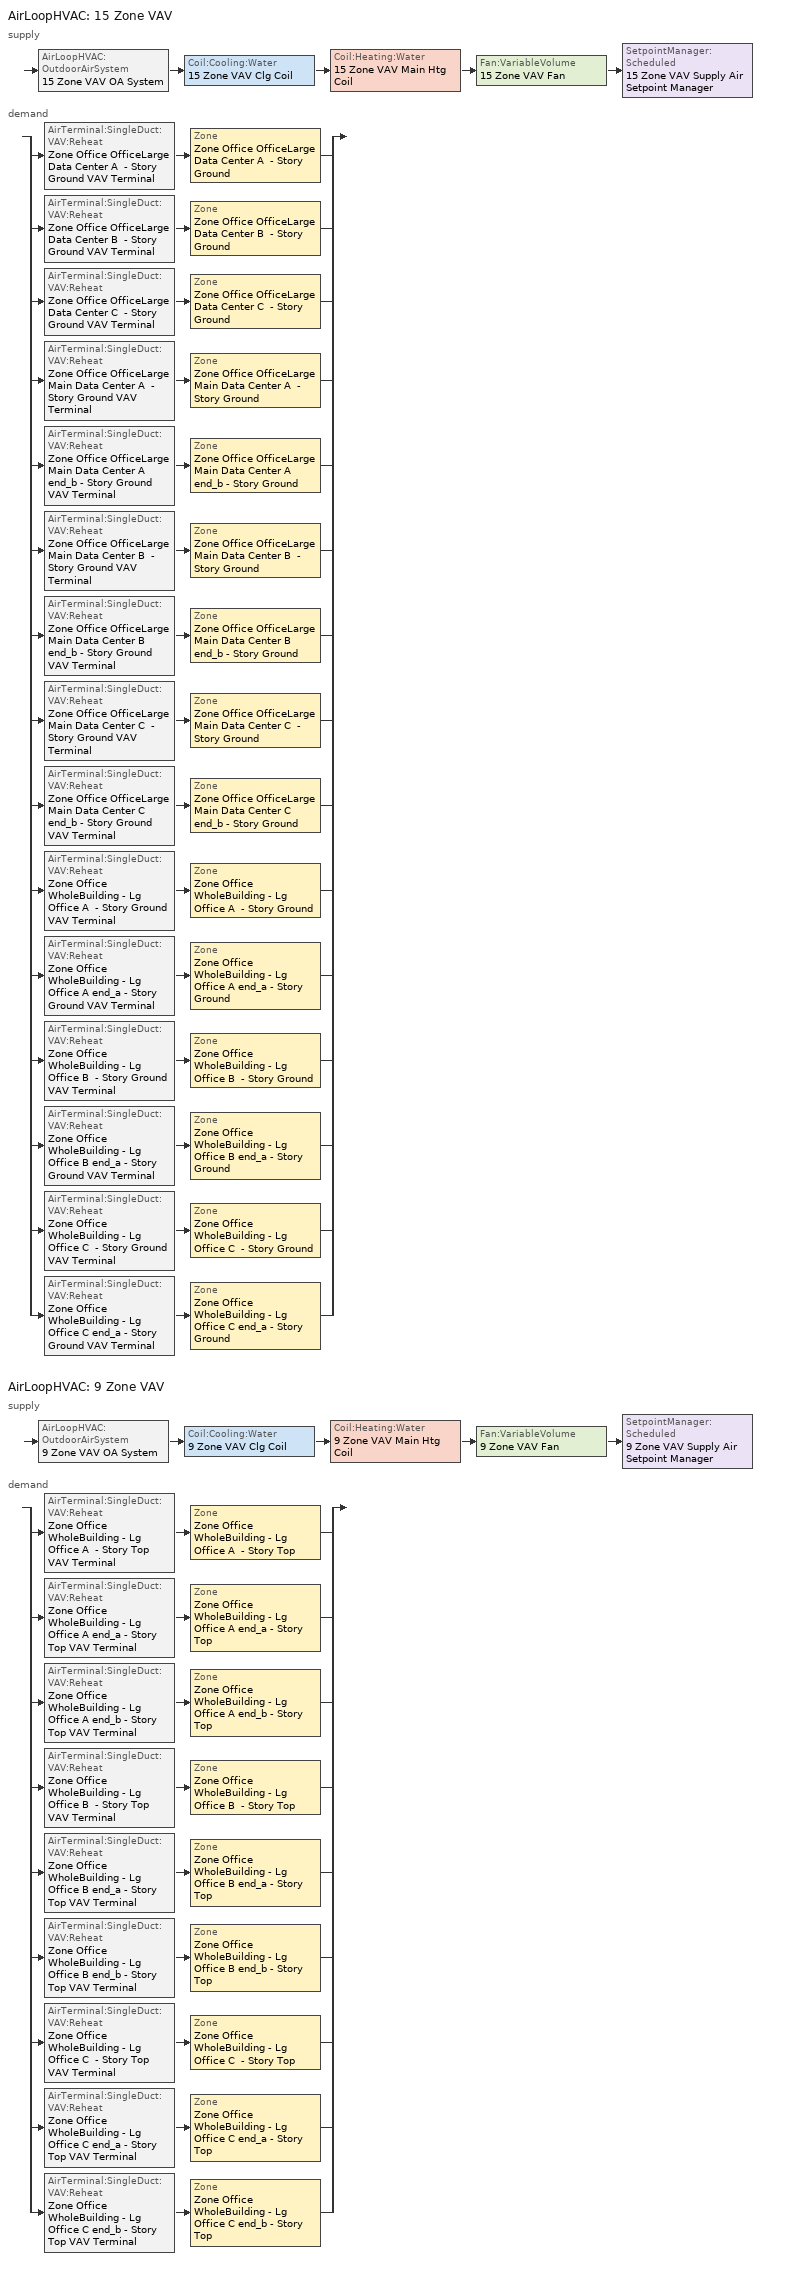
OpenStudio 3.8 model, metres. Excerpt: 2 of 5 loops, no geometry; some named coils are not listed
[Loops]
AirLoopHVAC '15 Zone VAV'
 supply: AirLoopHVAC:OutdoorAirSystem '15 Zone VAV OA System' > Coil:Cooling:Water '15 Zone VAV Clg Coil' > Coil:Heating:Water '15 Zone VAV Main Htg Coil' > Fan:VariableVolume '15 Zone VAV Fan' > SetpointManager:Scheduled '15 Zone VAV Supply Air Setpoint Manager'
 demand: split
  | AirTerminal:SingleDuct:VAV:Reheat 'Zone Office OfficeLarge Data Center A  - Story Ground VAV Terminal' > Zone 'Zone Office OfficeLarge Data Center A  - Story Ground'
  | AirTerminal:SingleDuct:VAV:Reheat 'Zone Office OfficeLarge Data Center B  - Story Ground VAV Terminal' > Zone 'Zone Office OfficeLarge Data Center B  - Story Ground'
  | AirTerminal:SingleDuct:VAV:Reheat 'Zone Office OfficeLarge Data Center C  - Story Ground VAV Terminal' > Zone 'Zone Office OfficeLarge Data Center C  - Story Ground'
  | AirTerminal:SingleDuct:VAV:Reheat 'Zone Office OfficeLarge Main Data Center A  - Story Ground VAV Terminal' > Zone 'Zone Office OfficeLarge Main Data Center A  - Story Ground'
  | AirTerminal:SingleDuct:VAV:Reheat 'Zone Office OfficeLarge Main Data Center A end_b - Story Ground VAV Terminal' > Zone 'Zone Office OfficeLarge Main Data Center A end_b - Story Ground'
  | AirTerminal:SingleDuct:VAV:Reheat 'Zone Office OfficeLarge Main Data Center B  - Story Ground VAV Terminal' > Zone 'Zone Office OfficeLarge Main Data Center B  - Story Ground'
  | AirTerminal:SingleDuct:VAV:Reheat 'Zone Office OfficeLarge Main Data Center B end_b - Story Ground VAV Terminal' > Zone 'Zone Office OfficeLarge Main Data Center B end_b - Story Ground'
  | AirTerminal:SingleDuct:VAV:Reheat 'Zone Office OfficeLarge Main Data Center C  - Story Ground VAV Terminal' > Zone 'Zone Office OfficeLarge Main Data Center C  - Story Ground'
  | AirTerminal:SingleDuct:VAV:Reheat 'Zone Office OfficeLarge Main Data Center C end_b - Story Ground VAV Terminal' > Zone 'Zone Office OfficeLarge Main Data Center C end_b - Story Ground'
  | AirTerminal:SingleDuct:VAV:Reheat 'Zone Office WholeBuilding - Lg Office A  - Story Ground VAV Terminal' > Zone 'Zone Office WholeBuilding - Lg Office A  - Story Ground'
  | AirTerminal:SingleDuct:VAV:Reheat 'Zone Office WholeBuilding - Lg Office A end_a - Story Ground VAV Terminal' > Zone 'Zone Office WholeBuilding - Lg Office A end_a - Story Ground'
  | AirTerminal:SingleDuct:VAV:Reheat 'Zone Office WholeBuilding - Lg Office B  - Story Ground VAV Terminal' > Zone 'Zone Office WholeBuilding - Lg Office B  - Story Ground'
  | AirTerminal:SingleDuct:VAV:Reheat 'Zone Office WholeBuilding - Lg Office B end_a - Story Ground VAV Terminal' > Zone 'Zone Office WholeBuilding - Lg Office B end_a - Story Ground'
  | AirTerminal:SingleDuct:VAV:Reheat 'Zone Office WholeBuilding - Lg Office C  - Story Ground VAV Terminal' > Zone 'Zone Office WholeBuilding - Lg Office C  - Story Ground'
  | AirTerminal:SingleDuct:VAV:Reheat 'Zone Office WholeBuilding - Lg Office C end_a - Story Ground VAV Terminal' > Zone 'Zone Office WholeBuilding - Lg Office C end_a - Story Ground'
AirLoopHVAC '9 Zone VAV'
 supply: AirLoopHVAC:OutdoorAirSystem '9 Zone VAV OA System' > Coil:Cooling:Water '9 Zone VAV Clg Coil' > Coil:Heating:Water '9 Zone VAV Main Htg Coil' > Fan:VariableVolume '9 Zone VAV Fan' > SetpointManager:Scheduled '9 Zone VAV Supply Air Setpoint Manager'
 demand: split
  | AirTerminal:SingleDuct:VAV:Reheat 'Zone Office WholeBuilding - Lg Office A  - Story Top VAV Terminal' > Zone 'Zone Office WholeBuilding - Lg Office A  - Story Top'
  | AirTerminal:SingleDuct:VAV:Reheat 'Zone Office WholeBuilding - Lg Office A end_a - Story Top VAV Terminal' > Zone 'Zone Office WholeBuilding - Lg Office A end_a - Story Top'
  | AirTerminal:SingleDuct:VAV:Reheat 'Zone Office WholeBuilding - Lg Office A end_b - Story Top VAV Terminal' > Zone 'Zone Office WholeBuilding - Lg Office A end_b - Story Top'
  | AirTerminal:SingleDuct:VAV:Reheat 'Zone Office WholeBuilding - Lg Office B  - Story Top VAV Terminal' > Zone 'Zone Office WholeBuilding - Lg Office B  - Story Top'
  | AirTerminal:SingleDuct:VAV:Reheat 'Zone Office WholeBuilding - Lg Office B end_a - Story Top VAV Terminal' > Zone 'Zone Office WholeBuilding - Lg Office B end_a - Story Top'
  | AirTerminal:SingleDuct:VAV:Reheat 'Zone Office WholeBuilding - Lg Office B end_b - Story Top VAV Terminal' > Zone 'Zone Office WholeBuilding - Lg Office B end_b - Story Top'
  | AirTerminal:SingleDuct:VAV:Reheat 'Zone Office WholeBuilding - Lg Office C  - Story Top VAV Terminal' > Zone 'Zone Office WholeBuilding - Lg Office C  - Story Top'
  | AirTerminal:SingleDuct:VAV:Reheat 'Zone Office WholeBuilding - Lg Office C end_a - Story Top VAV Terminal' > Zone 'Zone Office WholeBuilding - Lg Office C end_a - Story Top'
  | AirTerminal:SingleDuct:VAV:Reheat 'Zone Office WholeBuilding - Lg Office C end_b - Story Top VAV Terminal' > Zone 'Zone Office WholeBuilding - Lg Office C end_b - Story Top'
[Sizing:Zone] Zone Cooling Design Supply Air Temperature Input Method=SupplyAirTemperature; Zone Cooling Design Supply Air Temperature {C}=12.7778; Zone Cooling Design Supply Air Temperature Difference {deltaC}=11.11; Zone Heating Design Supply Air Temperature Input Method=SupplyAirTemperature; Zone Heating Design Supply Air Temperature {C}=40; Zone Heating Design Supply Air Temperature Difference {deltaC}=11.11; Zone Cooling Design Supply Air Humidity Ratio {kg-H2O/kg-air}=0.0085; Zone Heating Design Supply Air Humidity Ratio {kg-H2O/kg-air}=0.008; Cooling Design Air Flow Method=DesignDayWithLimit; Heating Design Air Flow Method=DesignDay; Account for Dedicated Outdoor Air System=No; Dedicated Outdoor Air System Control Strategy=NeutralSupplyAir; Dedicated Outdoor Air Low Setpoint Temperature for Design {C}=autosize; Dedicated Outdoor Air High Setpoint Temperature for Design {C}=autosize; Zone Load Sizing Method=Sensible Load Only No Latent Load; Zone Latent Cooling Design Supply Air Humidity Ratio Input Method=HumidityRatioDifference; Zone Cooling Design Supply Air Humidity Ratio Difference {kgWater/kgDryAir}=0.005; Zone Latent Heating Design Supply Air Humidity Ratio Input Method=HumidityRatioDifference; Zone Humidification Design Supply Air Humidity Ratio Difference {kgWater/kgDryAir}=0.005
Zone Office WholeBuilding - Lg Office A end_a - Story Ground; Zone Office WholeBuilding - Lg Office B end_a - Story Ground; Zone Office WholeBuilding - Lg Office C end_a - Story Ground; Zone Office WholeBuilding - Lg Office A  - Story Ground; Zone Office WholeBuilding - Lg Office B  - Story Ground; Zone Office WholeBuilding - Lg Office C  - Story Ground; Zone Office OfficeLarge Data Center A  - Story Ground; Zone Office OfficeLarge Data Center B  - Story Ground; Zone Office OfficeLarge Data Center C  - Story Ground; Zone Office OfficeLarge Main Data Center A  - Story Ground; Zone Office OfficeLarge Main Data Center B  - Story Ground; Zone Office OfficeLarge Main Data Center C  - Story Ground; Zone Office OfficeLarge Main Data Center A end_b - Story Ground; Zone Office OfficeLarge Main Data Center B end_b - Story Ground; Zone Office OfficeLarge Main Data Center C end_b - Story Ground; Zone Office WholeBuilding - Lg Office A end_a - Story Top; Zone Office WholeBuilding - Lg Office B end_a - Story Top; Zone Office WholeBuilding - Lg Office C end_a - Story Top; Zone Office WholeBuilding - Lg Office A  - Story Top; Zone Office WholeBuilding - Lg Office B  - Story Top; Zone Office WholeBuilding - Lg Office C  - Story Top; Zone Office WholeBuilding - Lg Office A end_b - Story Top; Zone Office WholeBuilding - Lg Office B end_b - Story Top; Zone Office WholeBuilding - Lg Office C end_b - Story Top
[Zone equipment]
Zone Office WholeBuilding - Lg Office A end_a - Story Ground: Zone Office WholeBuilding - Lg Office A end_a - Story Ground VAV Terminal
Zone Office WholeBuilding - Lg Office B end_a - Story Ground: Zone Office WholeBuilding - Lg Office B end_a - Story Ground VAV Terminal
Zone Office WholeBuilding - Lg Office C end_a - Story Ground: Zone Office WholeBuilding - Lg Office C end_a - Story Ground VAV Terminal
Zone Office WholeBuilding - Lg Office A  - Story Ground: Zone Office WholeBuilding - Lg Office A  - Story Ground VAV Terminal
Zone Office WholeBuilding - Lg Office B  - Story Ground: Zone Office WholeBuilding - Lg Office B  - Story Ground VAV Terminal
Zone Office WholeBuilding - Lg Office C  - Story Ground: Zone Office WholeBuilding - Lg Office C  - Story Ground VAV Terminal
Zone Office OfficeLarge Data Center A  - Story Ground: Zone Office OfficeLarge Data Center A  - Story Ground VAV Terminal
Zone Office OfficeLarge Data Center B  - Story Ground: Zone Office OfficeLarge Data Center B  - Story Ground VAV Terminal
Zone Office OfficeLarge Data Center C  - Story Ground: Zone Office OfficeLarge Data Center C  - Story Ground VAV Terminal
Zone Office OfficeLarge Main Data Center A  - Story Ground: Zone Office OfficeLarge Main Data Center A  - Story Ground VAV Terminal
Zone Office OfficeLarge Main Data Center B  - Story Ground: Zone Office OfficeLarge Main Data Center B  - Story Ground VAV Terminal
Zone Office OfficeLarge Main Data Center C  - Story Ground: Zone Office OfficeLarge Main Data Center C  - Story Ground VAV Terminal
Zone Office OfficeLarge Main Data Center A end_b - Story Ground: Zone Office OfficeLarge Main Data Center A end_b - Story Ground VAV Terminal
Zone Office OfficeLarge Main Data Center B end_b - Story Ground: Zone Office OfficeLarge Main Data Center B end_b - Story Ground VAV Terminal
Zone Office OfficeLarge Main Data Center C end_b - Story Ground: Zone Office OfficeLarge Main Data Center C end_b - Story Ground VAV Terminal
Zone Office WholeBuilding - Lg Office A end_a - Story Top: Zone Office WholeBuilding - Lg Office A end_a - Story Top VAV Terminal
Zone Office WholeBuilding - Lg Office B end_a - Story Top: Zone Office WholeBuilding - Lg Office B end_a - Story Top VAV Terminal
Zone Office WholeBuilding - Lg Office C end_a - Story Top: Zone Office WholeBuilding - Lg Office C end_a - Story Top VAV Terminal
Zone Office WholeBuilding - Lg Office A  - Story Top: Zone Office WholeBuilding - Lg Office A  - Story Top VAV Terminal
Zone Office WholeBuilding - Lg Office B  - Story Top: Zone Office WholeBuilding - Lg Office B  - Story Top VAV Terminal
Zone Office WholeBuilding - Lg Office C  - Story Top: Zone Office WholeBuilding - Lg Office C  - Story Top VAV Terminal
Zone Office WholeBuilding - Lg Office A end_b - Story Top: Zone Office WholeBuilding - Lg Office A end_b - Story Top VAV Terminal
Zone Office WholeBuilding - Lg Office B end_b - Story Top: Zone Office WholeBuilding - Lg Office B end_b - Story Top VAV Terminal
Zone Office WholeBuilding - Lg Office C end_b - Story Top: Zone Office WholeBuilding - Lg Office C end_b - Story Top VAV Terminal
[SetpointManager:Scheduled] Control Variable=Temperature; Schedule=Supply Air Temp - 55.0F
Name | Setpoint Node or NodeList
15 Zone VAV Supply Air Setpoint Manager | 15 Zone VAV Supply Outlet Node
9 Zone VAV Supply Air Setpoint Manager | 9 Zone VAV Supply Outlet Node
[AirLoopHVAC] Design Return Air Flow Fraction of Supply Air Flow=1
Name | Availability Schedule | Design Supply Air Flow Rate {m3/s}
15 Zone VAV | 15 Zone VAV_constant_night_fan_schedule | 78.2617
9 Zone VAV | 9 Zone VAV_constant_night_fan_schedule | 95.8836
[Sizing:System] Type of Load to Size On=Sensible; Central Heating Maximum System Air Flow Ratio=0.3; Preheat Design Temperature {C}=7.22222; Preheat Design Humidity Ratio {kg-H2O/kg-Air}=0.008; Precool Design Temperature {C}=12.7778; Precool Design Humidity Ratio {kg-H2O/kg-Air}=0.008; Central Cooling Design Supply Air Temperature {C}=12.7778; Central Heating Design Supply Air Temperature {C}=12.7778; Sizing Option=Coincident; 100% Outdoor Air in Cooling=No; 100% Outdoor Air in Heating=No; Central Cooling Design Supply Air Humidity Ratio {kg-H2O/kg-Air}=0.0085; Central Heating Design Supply Air Humidity Ratio {kg-H2O/kg-Air}=0.008; Cooling Design Air Flow Method=DesignDay; Heating Design Air Flow Method=DesignDay; System Outdoor Air Method=ZoneSum; Zone Maximum Outdoor Air Fraction=1; Cooling Supply Air Flow Rate Per Floor Area {m3/s-m2}=0.00996765; Cooling Fraction of Autosized Cooling Supply Air Flow Rate=1; Cooling Supply Air Flow Rate Per Unit Cooling Capacity {m3/s-W}=3.94755e-05; Heating Supply Air Flow Rate Per Floor Area {m3/s-m2}=0.00996765; Heating Fraction of Autosized Heating Supply Air Flow Rate=1; Heating Fraction of Autosized Cooling Supply Air Flow Rate=1; Heating Supply Air Flow Rate Per Unit Heating Capacity {m3/s-W}=3.15882e-05; Cooling Design Capacity Method=CoolingDesignCapacity; Cooling Design Capacity Per Floor Area {W/m2}=234.7; Fraction of Autosized Cooling Design Capacity=1; Heating Design Capacity Method=HeatingDesignCapacity; Heating Design Capacity Per Floor Area {W/m2}=157; Fraction of Autosized Heating Design Capacity=1; Central Cooling Capacity Control Method=OnOff; Occupant Diversity=1
Name | Design Outdoor Air Flow Rate {m3/s} | Cooling Design Capacity {W} | Heating Design Capacity {W}
15 Zone VAV | 78.2617 | 1.13726e+06 | 193364
9 Zone VAV | 95.8836 | 1.25349e+06 | 102903
[Fan:VariableVolume] Availability Schedule=Always On Discrete; Fan Total Efficiency=0.6175; Pressure Rise {Pa}=1389.92; Fan Power Minimum Flow Rate Input Method=Fraction; Fan Power Minimum Flow Fraction=0.25; Fan Power Minimum Air Flow Rate {m3/s}=0; Motor Efficiency=0.95; Motor In Airstream Fraction=1; Fan Power Coefficient 1=0.189848; Fan Power Coefficient 2=0.31447; Fan Power Coefficient 3=0.495682; Fan Power Coefficient 4=0; Fan Power Coefficient 5=0
Name | Maximum Flow Rate {m3/s}
15 Zone VAV Fan | 78.2617
9 Zone VAV Fan | 95.8836
[Controller:OutdoorAir] Economizer Control Type=NoEconomizer; Economizer Control Action Type=ModulateFlow; Economizer Maximum Limit Dry-Bulb Temperature {C}=12.7778; Economizer Maximum Limit Enthalpy {J/kg}=64000; Lockout Type=LockoutWithHeating; Minimum Limit Type=FixedMinimum; High Humidity Control=No; Heat Recovery Bypass Control Type=BypassWhenWithinEconomizerLimits; Economizer Operation Staging=InterlockedWithMechanicalCooling
Name | Minimum Outdoor Air Flow Rate {m3/s} | Maximum Outdoor Air Flow Rate {m3/s} | Minimum Outdoor Air Schedule | Controller Mechanical Ventilation
15 Zone VAV OA Controller | 7.82465 | 78.2617 | 15 Zone VAV_night_ventcycle_schedule | 15 Zone VAV Vent Controller
9 Zone VAV OA Controller | 8.25908 | 95.8836 | 9 Zone VAV_night_ventcycle_schedule | 9 Zone VAV Vent Controller
[Controller:MechanicalVentilation] Availability Schedule=Always On Discrete; System Outdoor Air Method=ZoneSum
15 Zone VAV Vent Controller; 9 Zone VAV Vent Controller
[AirLoopHVAC:OutdoorAirSystem]
Name | Controller
15 Zone VAV OA System | 15 Zone VAV OA Controller
9 Zone VAV OA System | 9 Zone VAV OA Controller
[AirTerminal:SingleDuct:VAV:Reheat] Availability Schedule=Always On Discrete; Zone Minimum Air Flow Input Method=Constant; Constant Minimum Air Flow Fraction=0.3; Minimum Hot Water or Steam Flow Rate {m3/s}=0; Convergence Tolerance=0.001; Damper Heating Action=Normal; Maximum Flow per Zone Floor Area During Reheat {m3/s-m2}=AutoSize; Maximum Flow Fraction During Reheat=AutoSize; Maximum Reheat Air Temperature {C}=40; Control For Outdoor Air=No
Name | Maximum Air Flow Rate {m3/s} | Fixed Minimum Air Flow Rate {m3/s} | Reheat Coil | Maximum Hot Water or Steam Flow Rate {m3/s}
Zone Office OfficeLarge Data Center A  - Story Ground VAV Terminal | 0.466088 | 0.139826 | Zone Office OfficeLarge Data Center A  - Story Ground Reheat Coil | 1.90759e-05
Zone Office OfficeLarge Data Center B  - Story Ground VAV Terminal | 3.79415 | 1.13824 | Zone Office OfficeLarge Data Center B  - Story Ground Reheat Coil | 0.000155285
Zone Office OfficeLarge Data Center C  - Story Ground VAV Terminal | 0.445058 | 0.133517 | Zone Office OfficeLarge Data Center C  - Story Ground Reheat Coil | 1.82152e-05
Zone Office OfficeLarge Main Data Center A  - Story Ground VAV Terminal | 0.724946 | 0.217484 | Zone Office OfficeLarge Main Data Center A  - Story Ground Reheat Coil | 2.96703e-05
Zone Office OfficeLarge Main Data Center A end_b - Story Ground VAV Terminal | 0.892519 | 0.267756 | Zone Office OfficeLarge Main Data Center A end_b - Story Ground Reheat Coil | 3.65287e-05
Zone Office OfficeLarge Main Data Center B  - Story Ground VAV Terminal | 7.2115 | 2.16345 | Zone Office OfficeLarge Main Data Center B  - Story Ground Reheat Coil | 0.000295149
Zone Office OfficeLarge Main Data Center B end_b - Story Ground VAV Terminal | 9.67286 | 2.90186 | Zone Office OfficeLarge Main Data Center B end_b - Story Ground Reheat Coil | 0.000395887
Zone Office OfficeLarge Main Data Center C  - Story Ground VAV Terminal | 0.704953 | 0.211486 | Zone Office OfficeLarge Main Data Center C  - Story Ground Reheat Coil | 2.8852e-05
Zone Office OfficeLarge Main Data Center C end_b - Story Ground VAV Terminal | 0.8495 | 0.25485 | Zone Office OfficeLarge Main Data Center C end_b - Story Ground Reheat Coil | 3.4768e-05
Zone Office WholeBuilding - Lg Office A  - Story Ground VAV Terminal | 12.9974 | 3.89922 | Zone Office WholeBuilding - Lg Office A  - Story Ground Reheat Coil | 0.00150602
Zone Office WholeBuilding - Lg Office A end_a - Story Ground VAV Terminal | 0.318456 | 0.0955369 | Zone Office WholeBuilding - Lg Office A end_a - Story Ground Reheat Coil | 5.84774e-05
Zone Office WholeBuilding - Lg Office B  - Story Ground VAV Terminal | 32.3608 | 9.70824 | Zone Office WholeBuilding - Lg Office B  - Story Ground Reheat Coil | 0.00126809
Zone Office WholeBuilding - Lg Office B end_a - Story Ground VAV Terminal | 1.3587 | 0.40761 | Zone Office WholeBuilding - Lg Office B end_a - Story Ground Reheat Coil | 0.00028637
Zone Office WholeBuilding - Lg Office C  - Story Ground VAV Terminal | 11.62 | 3.48599 | Zone Office WholeBuilding - Lg Office C  - Story Ground Reheat Coil | 0.00144078
Zone Office WholeBuilding - Lg Office C end_a - Story Ground VAV Terminal | 0.276802 | 0.0830405 | Zone Office WholeBuilding - Lg Office C end_a - Story Ground Reheat Coil | 5.66345e-05
Zone Office WholeBuilding - Lg Office A  - Story Top VAV Terminal | 21.2395 | 6.37184 | Zone Office WholeBuilding - Lg Office A  - Story Top Reheat Coil | 0.00275124
Zone Office WholeBuilding - Lg Office A end_a - Story Top VAV Terminal | 0.469767 | 0.14093 | Zone Office WholeBuilding - Lg Office A end_a - Story Top Reheat Coil | 7.80192e-05
Zone Office WholeBuilding - Lg Office A end_b - Story Top VAV Terminal | 0.583177 | 0.174953 | Zone Office WholeBuilding - Lg Office A end_b - Story Top Reheat Coil | 8.26093e-05
Zone Office WholeBuilding - Lg Office B  - Story Top VAV Terminal | 61.1138 | 18.3341 | Zone Office WholeBuilding - Lg Office B  - Story Top Reheat Coil | 0.0102144
Zone Office WholeBuilding - Lg Office B end_a - Story Top VAV Terminal | 2.09171 | 0.627512 | Zone Office WholeBuilding - Lg Office B end_a - Story Top Reheat Coil | 0.000522711
Zone Office WholeBuilding - Lg Office B end_b - Story Top VAV Terminal | 4.66952 | 1.40086 | Zone Office WholeBuilding - Lg Office B end_b - Story Top Reheat Coil | 0.000611397
Zone Office WholeBuilding - Lg Office C  - Story Top VAV Terminal | 18.6358 | 5.59073 | Zone Office WholeBuilding - Lg Office C  - Story Top Reheat Coil | 0.00264078
Zone Office WholeBuilding - Lg Office C end_a - Story Top VAV Terminal | 0.404178 | 0.121253 | Zone Office WholeBuilding - Lg Office C end_a - Story Top Reheat Coil | 7.52988e-05
Zone Office WholeBuilding - Lg Office C end_b - Story Top VAV Terminal | 0.506287 | 0.151886 | Zone Office WholeBuilding - Lg Office C end_b - Story Top Reheat Coil | 7.94471e-05
[Schedule:Ruleset]
Supply Air Temp - 55.0F: Default Day Schedule=Supply Air Temp - 55.0F Default
[Schedule:Day]
Supply Air Temp - 55.0F Default; autogen Supply Air Temp - 55.0F 0_day_sch; autogen Supply Air Temp - 55.0F 1_day_sch: Average, 24, 0, 12.7778
[Schedule:Rule] Schedule Ruleset=Supply Air Temp - 55.0F; Apply Sunday=Yes; Apply Monday=Yes; Apply Tuesday=Yes; Apply Wednesday=Yes; Apply Thursday=Yes; Apply Friday=Yes; Apply Saturday=Yes; Date Specification Type=SpecificDates; Specific Month 1=1; Specific Month 2=1; Specific Month 3=1; Specific Month 4=1; Specific Month 5=2; Specific Month 6=2; Specific Month 7=2; Specific Month 8=2; Specific Month 9=3; Specific Month 10=3; Specific Month 11=3; Specific Month 12=3; Specific Month 14=4; Specific Month 15=4; Specific Month 16=4; Specific Month 17=4; Specific Month 18=5; Specific Month 19=5; Specific Month 20=5; Specific Month 21=5; Specific Month 22=6; Specific Month 23=6; Specific Month 24=6; Specific Month 25=6; Specific Month 27=7; Specific Month 28=7; Specific Month 29=7; Specific Month 30=7; Specific Month 31=8; Specific Month 32=8; Specific Month 33=8; Specific Month 34=8; Specific Month 35=9; Specific Month 36=9; Specific Month 37=9; Specific Month 38=9; Specific Month 39=9; Specific Month 40=10; Specific Month 41=10; Specific Month 42=10; Specific Month 43=10; Specific Month 44=11; Specific Month 45=11; Specific Month 46=11; Specific Month 47=11; Specific Month 48=12; Specific Month 49=12; Specific Month 50=12; Specific Month 51=12; Specific Month 52=12
Name | Rule Order | Day Schedule | Specific Day 1 | Specific Day 2 | Specific Day 3 | Specific Day 4 | Specific Day 5 | Specific Day 6 | Specific Day 7 | Specific Day 8 | Specific Day 9 | Specific Day 10 | Specific Day 11 | Specific Day 12 | Specific Month 13 | Specific Day 13 | Specific Day 14 | Specific Day 15 | Specific Day 16 | Specific Day 17 | Specific Day 18 | Specific Day 19 | Specific Day 20 | Specific Day 21 | Specific Day 22 | Specific Day 23 | Specific Day 24 | Specific Day 25 | Specific Month 26 | Specific Day 26 | Specific Day 27 | Specific Day 28 | Specific Day 29 | Specific Day 30 | Specific Day 31 | Specific Day 32 | Specific Day 33 | Specific Day 34 | Specific Day 35 | Specific Day 36 | Specific Day 37 | Specific Day 38 | Specific Day 39 | Specific Day 40 | Specific Day 41 | Specific Day 42 | Specific Day 43 | Specific Day 44 | Specific Day 45 | Specific Day 46 | Specific Day 47 | Specific Day 48 | Specific Day 49 | Specific Day 50 | Specific Day 51 | Specific Day 52
autogen Supply Air Temp - 55.0F 0 | 0 | autogen Supply Air Temp - 55.0F 0_day_sch | 6 | 13 | 20 | 27 | 3 | 10 | 17 | 24 | 3 | 10 | 17 | 24 | 3 | 31 | 7 | 14 | 21 | 28 | 5 | 12 | 19 | 26 | 2 | 9 | 16 | 23 | 6 | 30 | 7 | 14 | 21 | 28 | 4 | 11 | 18 | 25 | 1 | 8 | 15 | 22 | 29 | 6 | 13 | 20 | 27 | 3 | 10 | 17 | 24 | 1 | 8 | 15 | 22 | 29
autogen Supply Air Temp - 55.0F 1 | 1 | autogen Supply Air Temp - 55.0F 1_day_sch | 7 | 14 | 21 | 28 | 4 | 11 | 18 | 25 | 4 | 11 | 18 | 25 | 4 | 1 | 8 | 15 | 22 | 29 | 6 | 13 | 20 | 27 | 3 | 10 | 17 | 24 | 7 | 1 | 8 | 15 | 22 | 29 | 5 | 12 | 19 | 26 | 2 | 9 | 16 | 23 | 30 | 7 | 14 | 21 | 28 | 4 | 11 | 18 | 25 | 2 | 9 | 16 | 23 | 30
[Schedule:Constant] Value=1
Always On Discrete; 15 Zone VAV_night_ventcycle_schedule; 15 Zone VAV_constant_night_fan_schedule; 9 Zone VAV_night_ventcycle_schedule; 9 Zone VAV_constant_night_fan_schedule
